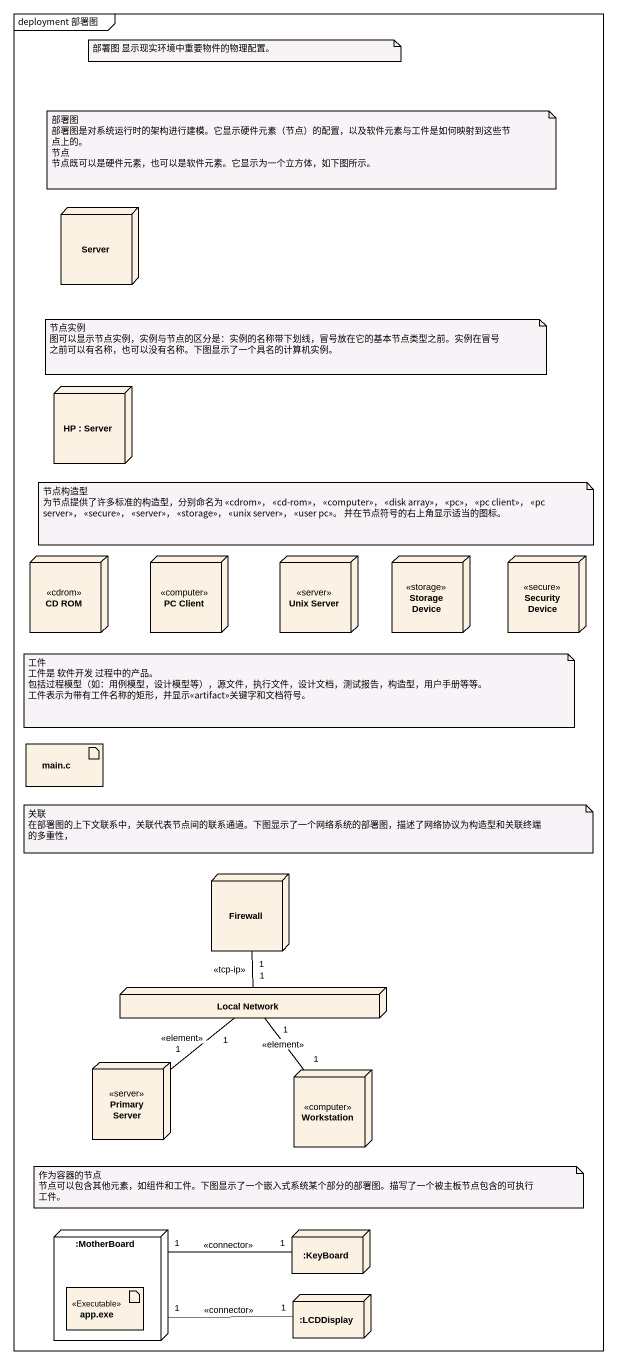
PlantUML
@startuml
mainframe deployment 部署图
node Server
node "HP : Server" as HP
node "CD ROM" as CD_ROM <<cdrom>>
node "PC Client" as PC_Client <<computer>>
node "Unix Server" as Unix_Server <<server>>
node "Storage Device" as Storage_Device <<storage>>
node "Security Device" as Security_Device <<secure>>
artifact "main.c" as main_c
node Firewall
node "Local Network" as Local_Network
node "Primary Server" as Primary_Server <<server>>
node Workstation <<computer>>
node ":MotherBoard" as MotherBoard {
  artifact "app.exe" as app_exe <<Executable>>
}
node ":KeyBoard" as KeyBoard
node ":LCDDisplay" as LCDDisplay
Firewall "1" -- "1" Local_Network : <<tcp-ip>>
Local_Network "1" -- "1" Primary_Server : <<element>>
Local_Network "1" -- "1" Workstation : <<element>>
MotherBoard "1" -right- "1" KeyBoard : <<connector>>
MotherBoard "1" -right- "1" LCDDisplay : <<connector>>
note as N1
  部署图 显示现实环境中重要物件的物理配置。
end note
note as N2
  部署图
  部署图是对系统运行时的架构进行建模。它显示硬件元素（节点）的配置，以及软件元素与工件是如何映射到这些节点上的。
  节点
  节点既可以是硬件元素，也可以是软件元素。它显示为一个立方体，如下图所示。
end note
note as N3
  节点实例
  图可以显示节点实例，实例与节点的区分是：实例的名称带下划线，冒号放在它的基本节点类型之前。实例在冒号之前可以有名称，也可以没有名称。下图显示了一个具名的计算机实例。
end note
note as N4
  节点构造型
  为节点提供了许多标准的构造型，分别命名为 <<cdrom>>， <<cd-rom>>， <<computer>>， <<disk array>>， <<pc>>， <<pc client>>， <<pc server>>， <<secure>>， <<server>>， <<storage>>， <<unix server>>， <<user pc>>。 并在节点符号的右上角显示适当的图标。
end note
note as N5
  工件
  工件是 软件开发 过程中的产品。 包括过程模型（如：用例模型，设计模型等），源文件，执行文件，设计文档，测试报告，构造型，用户手册等等。
  工件表示为带有工件名称的矩形，并显示<<artifact>>关键字和文档符号。
end note
note as N6
  关联
  在部署图的上下文联系中，关联代表节点间的联系通道。下图显示了一个网络系统的部署图，描述了网络协议为构造型和关联终端的多重性，
end note
note as N7
  作为容器的节点
  节点可以包含其他元素，如组件和工件。下图显示了一个嵌入式系统某个部分的部署图。描写了一个被主板节点包含的可执行工件。
end note
@enduml
